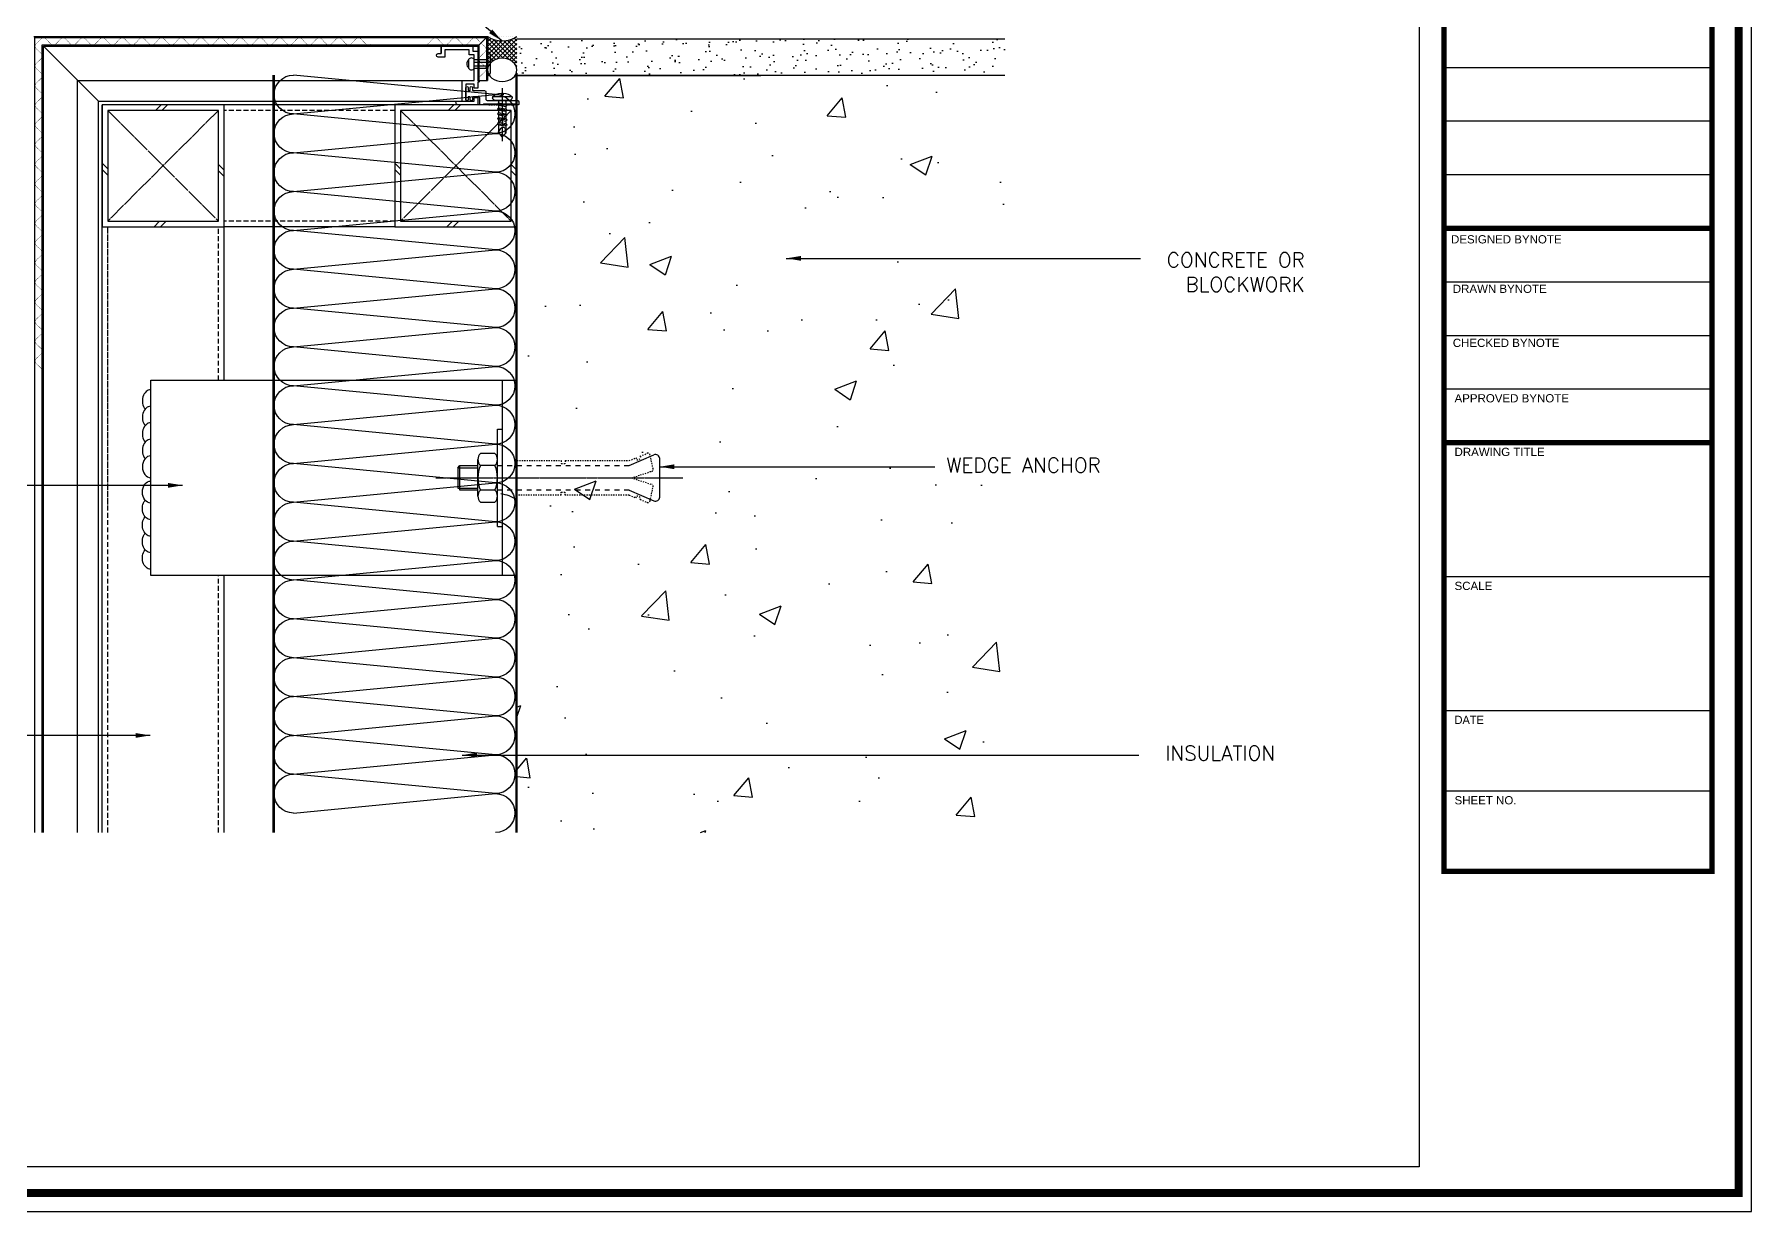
# Model space of a CAD drawing. Header units: millimetres. Extents: x 3549 to 7984, y 668 to 4080.
# Drawn here: x 3954 to 4658, y 668 to 1150 of the extents above; entities that cross this region are included whole.
import ezdxf

# ---------------------------------------------------------------- set-up
doc = ezdxf.new("R2010")
doc.units = ezdxf.units.MM
for name, pattern in [('A2', [8, 2, -2, 2, -2]), ('C2', [1.125, 0.75, -0.125, 0.125, -0.125]), ('CENTER', [7.75, 7.25, -0.25, 0, -0.25]), ('HIDDEN', [0.375, 0.25, -0.125]), ('HIDDEN2', [1, 0.5, -0.5])]:
    doc.linetypes.add(name, pattern=pattern)
doc.layers.get('Defpoints').update_dxf_attribs({"color": 211})
for name, color, linetype in [('.1 text box', 7, 'Continuous'), ('3', 3, 'Continuous'), ('4', 4, 'Continuous'), ('A-SECT-WALL', 52, 'Continuous'), ('BOARD', 55, 'Continuous'), ('Bolt', 1, 'Continuous'), ('Dims', 1, 'Continuous'), ('FAST', 60, 'Continuous'), ('INS', 2, 'Continuous'), ('nt', 34, 'Continuous'), ('PI', 6, 'Continuous'), ('Structure', 6, 'Continuous'), ('TE 07', 7, 'Continuous'), ('TEXT', 2, 'Continuous')]:
    doc.layers.add(name, color=color, linetype=linetype)
doc.layers.add('NT Panel', color=7, linetype='Continuous', true_color=0xbfff7f)
doc.layers.add('PANEL', color=9, linetype='Continuous', true_color=0x808080)
doc.styles.get("Standard").update_dxf_attribs({"font": 'arial.ttf'})
doc.styles.add('style1', font='simplex.shx')
doc.dimstyles.new('Telling', dxfattribs={"dimscale": 2, "dimtxt": 3, "dimasz": 3, "dimexe": 1, "dimexo": 3, "dimgap": 1, "dimtad": 1, "dimdec": 1, "dimrnd": 1, "dimdsep": 46, "dimtxsty": 'Standard', "dimcen": 3, "dimclrd": 1, "dimclre": 1, "dimclrt": 2, "dimadec": 0, "dimazin": 0, "dimtfac": 1, "dimtdec": 1, "dimtofl": 0, "dimtmove": 0, "dimatfit": 0, "dimfxl": 1, "dimtolj": 1, "dimtzin": 0, "dimlwe": -1, "dimarcsym": 0})

# ---------------------------------------------------------------- blocks, each defined once
blk = doc.blocks.new('AL-TEMPLATE')
at = {"color": 9}
for p, q in [((2716.82, 1276.49), (2800.02, 1276.49)), ((2716.82, 1259.85), (2800.02, 1259.85)), ((2716.82, 1243.21), (2800.02, 1243.21)), ((2716.82, 1209.93), (2800.02, 1209.93)), ((2716.82, 1193.29), (2800.02, 1193.29)), ((2716.82, 1176.65), (2800.02, 1176.65)), ((2716.82, 1118.41), (2800.02, 1118.41)), ((2716.82, 1076.81), (2800.02, 1076.81)), ((2716.82, 1051.85), (2800.02, 1051.85))]:
    blk.add_line(p, q, dxfattribs=at)
for points, const_width in [([(1976.34, 1509.45), (2808.34, 1509.45), (2808.34, 927.05), (1976.34, 927.05)], 2.5), ([(2716.82, 1409.8), (2800.02, 1409.8), (2800.02, 1026.89), (2716.82, 1026.89)], 1.66)]:
    blk.add_lwpolyline(points, close=True, dxfattribs=dict(at, const_width=const_width))
at = {"color": 9, "const_width": 1.66}
for points in [[(2716.82, 1226.57), (2800.02, 1226.57)], [(2716.82, 1160.01), (2800.02, 1160.01)]]:
    blk.add_lwpolyline(points, dxfattribs=at)
at = {"layer": 'nt', "color": 254, "linetype": 'Continuous', "ltscale": 2}
blk.add_lwpolyline([(1972.34, 1515.25), (1972.34, 921.25), (2812.34, 921.25), (2812.34, 1515.25)], close=True, dxfattribs=at)
at = {"layer": 'TE 07'}
blk.add_lwpolyline([(1984.07, 1501.32), (2709.08, 1501.32), (2709.08, 935.18), (1984.07, 935.18)], close=True, dxfattribs=at)
at = {"color": 9, "attachment_point": 1}
for s, insert, char_height, width in [('DESIGNED BYNOTE', (2719.01, 1224.39), 2.5559, 438.9676), ('DRAWN BYNOTE', (2719.56, 1209.04), 2.5559, 438.9676), ('CHECKED BYNOTE', (2719.56, 1192.25), 2.5559, 438.9676), ('APPROVED BYNOTE', (2720.1, 1175.04), 2.5559, 438.9676), ('DRAWING TITLE', (2720.1, 1158.4), 2.5559, 438.9675), ('SCALE', (2720.1, 1116.8), 2.556, 438.9675), ('{\\fﾱﾼﾸﾲ|b0|i0|c129|p49;DATE}', (2720.1, 1075.2), 2.5559, 438.9675), ('SHEET NO.', (2720.1, 1050.24), 2.556, 438.9675)]:
    blk.add_mtext(s, dxfattribs=dict(at, insert=insert, char_height=char_height, width=width))
blk = doc.blocks.new('*D15')
at = {"layer": 'Defpoints', "color": 0, "transparency": 16777216}
for p in [(3701.16, 1363.52), (4055.87, 1363.52), (3953.87, 1149.24)]:
    blk.add_point(p, dxfattribs=at)
at = {"layer": 'Dims', "color": 1, "lineweight": -2, "transparency": 16777216}
blk.add_line((3701.16, 1155.24), (3701.16, 1357.52), dxfattribs=at)
at = {"layer": 'Dims', "color": 1, "transparency": 16777216}
blk.add_line((3947.87, 1149.24), (3699.16, 1149.24), dxfattribs=at)
for points in [[(3700.16, 1357.52), (3702.16, 1357.52), (3701.16, 1363.52)], [(3700.16, 1155.24), (3702.16, 1155.24), (3701.16, 1149.24)]]:
    blk.add_solid(points, dxfattribs=at)
at = {"layer": 'Dims', "color": 2, "transparency": 16777216, "insert": (3696.05, 1256.38), "char_height": 6, "attachment_point": 5, "rotation": 90}
blk.add_mtext('\\A1;WINDOW "DIM"', dxfattribs=at)
blk = doc.blocks.new('50')
at = {"color": 1, "linetype": 'CENTER'}
for p, q in [((-3.97, -22.7), (-49.37, 22.7)), ((-3.97, 22.7), (-49.37, -22.7))]:
    blk.add_line(p, q, dxfattribs=at)
at = {"layer": 'PI', "color": 9}
for p, q in [((-31.12, 25), (-28.82, 22.7)), ((-28.47, 25), (-26.17, 22.7)), ((-49.37, 1.24), (-51.67, -1.06)), ((-1.67, 1.82), (-3.97, -0.48)), ((-49.37, -1.41), (-51.67, -3.71)), ((-1.67, -0.83), (-3.97, -3.13)), ((-30.54, -22.7), (-28.24, -25)), ((-27.89, -22.7), (-25.59, -25))]:
    blk.add_line(p, q, dxfattribs=at)
at = {"layer": 'PI', "color": 4}
for points in [[(-1.67, -25), (-51.67, -25), (-51.67, 25), (-1.67, 25)], [(-3.97, -22.7), (-49.37, -22.7), (-49.37, 22.7), (-3.97, 22.7)]]:
    blk.add_lwpolyline(points, close=True, dxfattribs=at)
blk = doc.blocks.new('*D58')
at = {"layer": 'Defpoints', "color": 0, "transparency": 16777216}
for p in [(4139.87, 1174.44), (4139.87, 1149.24), (4151.87, 1149.24)]:
    blk.add_point(p, dxfattribs=at)
at = {"layer": 'Dims', "color": 1, "transparency": 16777216}
for p, q in [((4139.87, 1155.24), (4139.87, 1176.44)), ((4151.87, 1155.24), (4151.87, 1176.44))]:
    blk.add_line(p, q, dxfattribs=at)
at = {"layer": 'Dims', "color": 1, "lineweight": -2, "transparency": 16777216}
for p, q in [((4133.87, 1174.44), (4127.87, 1174.44)), ((4157.87, 1174.44), (4163.87, 1174.44))]:
    blk.add_line(p, q, dxfattribs=at)
at = {"layer": 'Dims', "color": 1, "transparency": 16777216}
for points in [[(4133.87, 1175.44), (4133.87, 1173.44), (4139.87, 1174.44)], [(4157.87, 1175.44), (4157.87, 1173.44), (4151.87, 1174.44)]]:
    blk.add_solid(points, dxfattribs=at)
at = {"layer": 'Dims', "color": 2, "transparency": 16777216, "insert": (4145.87, 1179.45), "char_height": 6, "attachment_point": 5}
blk.add_mtext('\\A1;12', dxfattribs=at)
blk = doc.blocks.new('SLIDE-MOLD')
at = {"layer": '.1 text box', "color": 7, "ltscale": 0.8, "true_color": 0xffffff, "elevation": 0}
blk.add_lwpolyline([(27951.36, 11468.84), (27951.36, 11465.84), (27951.36, 11468.84), (27964.36, 11468.84), (27964.36, 11466.84), (27966.36, 11466.84), (27966.36, 11454.59), (27966.74, 11454.52, -0.679596), (27966.74, 11454.15), (27966.36, 11454.09), (27966.36, 11451.59), (27965.11, 11451.59, -0.414214), (27964.86, 11451.84), (27964.86, 11453.34), (27961.36, 11453.34), (27961.36, 11446.34), (27964.86, 11446.34), (27964.86, 11447.59, -0.414214), (27965.11, 11447.84), (27966.36, 11447.84), (27966.36, 11445.09, -0.414214), (27966.11, 11444.84), (27958.11, 11444.84, -1), (27958.11, 11446.34), (27959.86, 11446.34), (27959.86, 11454.59, -0.414214), (27960.11, 11454.84), (27964.86, 11454.84), (27964.86, 11465.34), (27962.86, 11465.34), (27962.86, 11467.34), (27952.86, 11467.34), (27952.86, 11464.34), (27950.11, 11464.34, -1), (27950.11, 11465.84), (27951.36, 11465.84)], format="xyb", dxfattribs=at)
blk.add_lwpolyline([(27982.86, 11444.84), (27981.86, 11444.84, -0.414214), (27981.61, 11445.09), (27981.61, 11445.14), (27968.61, 11445.14), (27968.61, 11445.09, -0.414214), (27968.36, 11444.84), (27967.36, 11444.84, -0.414214), (27967.11, 11445.09), (27967.11, 11447.64, 0.414214), (27966.61, 11448.14), (27964.41, 11448.14, 0.414214), (27964.16, 11447.89), (27964.16, 11446.94, -1), (27963.16, 11446.94), (27963.16, 11447.89, 0.414214), (27962.91, 11448.14), (27962.61, 11448.14, 0.414214), (27962.36, 11447.89), (27962.36, 11446.94, -1), (27961.36, 11446.94), (27961.36, 11451.84, -1), (27962.36, 11451.84), (27962.36, 11450.89, 0.414214), (27962.61, 11450.64), (27962.91, 11450.64, 0.414214), (27963.16, 11450.89), (27963.16, 11451.84, -1), (27964.16, 11451.84), (27964.16, 11450.89, 0.414214), (27964.41, 11450.64), (27969.12, 11450.64, -0.414214), (27969.62, 11450.14), (27969.62, 11447.14, 0.414214), (27970.12, 11446.64), (27976.06, 11446.64), (27976.36, 11446.34), (27976.66, 11446.64), (27982.61, 11446.64, -0.414214), (27983.11, 11446.14), (27983.11, 11445.09, -0.414214)], format="xyb", close=True, dxfattribs=at)
blk = doc.blocks.new('피스')
at = {"color": 6}
for p, q in [((-4, 1.5), (-4, 1)), ((-4, 1.5), (4, 1.5)), ((-3, 0), (3, 0)), ((-0.4, 2.3), (0.4, 2.3)), ((4, 1.5), (4, 1)), ((2, -1.5), (-2, -2)), ((-1.5, -1.5), (-2, -2)), ((-2, -2), (-1.5, -2.5)), ((-1.5, -3.5), (-2, -4)), ((2, -3.5), (-2, -4)), ((-2, -4), (-1.5, -4.5)), ((-1.5, -5.5), (-2, -6)), ((2, -5.5), (-2, -6)), ((-2, -6), (-1.5, -6.5)), ((-1.5, -0.5), (-1.5, -1.5)), ((1.5, -1), (-1.5, -1.5)), ((1.5, -2), (-1.5, -2.5)), ((-1.5, -2.5), (-1.5, -3.5)), ((1.5, -3), (-1.5, -3.5)), ((1.5, -4), (-1.5, -4.5)), ((-1.5, -4.5), (-1.5, -5.5)), ((1.5, -5), (-1.5, -5.5)), ((1.5, -6), (-1.5, -6.5)), ((-1.5, -6.5), (-1.5, -7.5)), ((1.5, -7), (-1.5, -7.5)), ((1.5, -0.5), (1.5, -1)), ((1.5, -1), (2, -1.5)), ((2, -1.5), (1.5, -2)), ((1.5, -2), (1.5, -3)), ((1.5, -3), (2, -3.5)), ((2, -3.5), (1.5, -4)), ((1.5, -4), (1.5, -5)), ((1.5, -5), (2, -5.5)), ((2, -5.5), (1.5, -6)), ((1.5, -6), (1.5, -7)), ((1.5, -7), (2, -7.5)), ((-1.5, -7.5), (-2, -8)), ((2, -7.5), (-2, -8)), ((-2, -8), (-1.5, -8.5)), ((-1.5, -9.5), (-2, -10)), ((2, -9.5), (-2, -10)), ((-2, -10), (-1.5, -10.5)), ((1.5, -8), (-1.5, -8.5)), ((-1.5, -8.5), (-1.5, -9.5)), ((1.5, -9), (-1.5, -9.5)), ((1.5, -10), (-1.5, -10.5)), ((-1.5, -10.5), (-1.5, -13.5)), ((0, -15), (-1.5, -13.5)), ((-1.27, -13.54), (-1.27, -11.97)), ((0, -15), (-1.27, -13.54)), ((0, -15), (1.5, -13.03)), ((1.5, -13.03), (0.6, -11.47)), ((2, -7.5), (1.5, -8)), ((1.5, -8), (1.5, -9)), ((1.5, -9), (2, -9.5)), ((2, -9.5), (1.5, -10)), ((1.5, -10), (1.5, -13.03))]:
    blk.add_line(p, q, dxfattribs=at)
at = {"color": 1, "linetype": 'CENTER'}
for p, q in [((-0.5, 2.98), (-0.4, 2.3)), ((0, 4.99), (0, -16.77)), ((0.5, 2.98), (0.4, 2.3))]:
    blk.add_line(p, q, dxfattribs=at)
at = {"color": 6}
for centre, radius, start, end in [((0, -3.08), 6.08, 94.71456, 131.11209), ((-3, 1), 1, 180, 270), ((-2, -0.5), 0.5, 0, 90), ((0, -3.08), 6.08, 48.88791, 85.28544), ((2, -0.5), 0.5, 90, 180), ((3, 1), 1, 270, 0), ((-0.27, -11.97), 1, 30.08633, 180)]:
    blk.add_arc(centre, radius, start, end, dxfattribs=at)
blk = doc.blocks.new('N-SCREW')
at = {"color": 6}
blk.add_blockref('피스', (17.25, -1.03), dxfattribs=at)
blk = doc.blocks.new('sandwitch-p')
at = {"layer": 'PANEL'}
for p, q in [((-402.14, 2613.74), (-394.18, 2696.5)), ((-394.18, 2696.5), (-386.22, 2613.74)), ((-386.22, 2613.74), (-378.27, 2696.5)), ((-378.27, 2696.5), (-370.31, 2613.74)), ((-370.31, 2613.74), (-362.35, 2696.5)), ((-362.35, 2696.5), (-354.39, 2613.74)), ((-354.39, 2613.74), (-346.43, 2696.5)), ((-346.43, 2696.5), (-338.48, 2613.74)), ((-338.48, 2613.74), (-330.52, 2696.5)), ((-330.52, 2696.5), (-322.56, 2613.74))]:
    blk.add_line(p, q, dxfattribs=at)
for points in [[(-322.56, 2705.28), (-410.1, 2705.28)], [(-322.56, 2704.78), (-410.1, 2704.78)], [(-322.56, 2605.78), (-410.1, 2605.78)], [(-322.56, 2605.28), (-410.1, 2605.28)]]:
    blk.add_lwpolyline(points, dxfattribs=at)
for centre, start, end in [((-402.14, 2696.5), 0, 180), ((-386.22, 2696.5), 0, 180), ((-370.31, 2696.5), 0, 180), ((-354.39, 2696.5), 0, 180), ((-338.48, 2696.5), 0, 180), ((-394.18, 2613.74), 180, 0), ((-378.27, 2613.74), 180, 0), ((-362.35, 2613.74), 180, 0), ((-346.43, 2613.74), 180, 0), ((-330.52, 2613.74), 180, 0)]:
    blk.add_arc(centre, 7.96, start, end, dxfattribs=at)

msp = doc.modelspace()

# ---------------------------------------------------------------- hatches: boundary and pattern name
at = {"ltscale": 0.5}
h = msp.add_hatch(dxfattribs=at)
h.set_pattern_fill('AR-SAND', color=256, scale=5, angle=-90)
h.set_pattern_definition([(307.5, (-138129.127, 3196235.61), (9.634118845, 0.31496679), [0, -7.6, 0, -8.5, 0, -8.125]), (277.5, (-138129.127, 3196235.61), (14.110730326, -8.848883526), [0, -4.1, 0, -6.85, 0, -2.625]), (237.5, (-138129.127, 3196241.76), (0.028295268, -15.570709309), [0, -2.5, 0, -9, 0, -11.75]), (227.5, (-138129.127, 3196241.76), (4.388377825, -15.030633023), [0, -1.25, 0, -5.9, 0, -6.75])])
h.paths.add_polyline_path([(4351.87, 1148.24), (4351.87, 1133.24), (4151.87, 1133.24), (4151.87, 1148.24)])
at = {"layer": 'BOARD'}
h = msp.add_hatch(dxfattribs=at)
h.set_pattern_fill('ANSI37', color=256, scale=0.4, angle=180, style=0)
h.set_pattern_definition([(225, (25045.8359, 32042.5583), (0.898025557, -0.898025557), []), (315, (25045.8359, 32042.5583), (0.898025557, 0.898025557), [])])
edge = h.paths.add_edge_path()
edge.add_ellipse((4145.87, 1135.52), major_axis=(6, 0), ratio=0.793089, start_angle=0, end_angle=180, ccw=False)
edge.add_line((4151.87, 1135.52), (4151.87, 1149.24))
edge.add_arc((4145.87, 1158.2), 10.79, -123.79295, -56.20705, ccw=False)
edge.add_line((4139.87, 1149.24), (4139.87, 1135.52))
at = {"layer": 'Structure'}
h = msp.add_hatch(dxfattribs=at)
h.set_pattern_fill('AR-CONC', color=256, scale=0.5, style=0)
h.set_pattern_definition([(50, (6261.28, -11087.04), (91.09233, -7.96954), [9.525, -104.775]), (355, (6261.28, -11087.04), (-17.6217, 95.5284), [7.62, -83.8203]), (100.45144, (6268.87, -11087.71), (73.4706, 87.5589), [8.095, -89.0451]), (46.1842, (6261.28, -11061.64), (135.5395, -21.0212), [14.2875, -157.1625]), (96.6356, (6272.57, -11063.4), (118.702, 123.713), [12.1425, -133.5678]), (351.1842, (6261.28, -11061.64), (118.702, 123.713), [11.43, -125.7299]), (21, (6273.98, -11067.99), (75.8072, -51.1326), [9.525, -104.775]), (326, (6273.98, -11067.99), (30.901, 92.094), [7.62, -83.82]), (71.45144, (6280.3, -11072.25), (106.7082, 40.9614), [8.095, -89.045]), (37.5, (6261.28, -11087.043), (1.5443, 42.27752), [0, -82.804, 0, -85.09, 0, -84.1375]), (7.5, (6261.28, -11087.043), (33.40983, 50.09029), [0, -48.514, 0, -80.899, 0, -32.0675]), (327.5, (6232.958, -11087.043), (67.7953, -2.86437), [0, -31.75, 0, -99.06, 0, -131.445]), (317.5, (6220.26, -11087.04), (74.0646, 12.71325), [0, -41.275, 0, -65.786, 0, -93.345])])
h.paths.add_polyline_path([(4151.87, 823.02), (4351.87, 823.02), (4351.87, 1133.24), (4151.87, 1133.24)])

# ---------------------------------------------------------------- linework, layer by layer
at = {"color": 1, "ltscale": 0.5}
for p, q in [((4151.87, 1148.24), (4351.87, 1148.24)), ((4151.87, 1133.24), (4251.87, 1133.24))]:
    msp.add_line(p, q, dxfattribs=at)
at = {"color": 18, "linetype": 'HIDDEN2', "true_color": 0x000000}
msp.add_line((4140.37, 1121.24), (4151.37, 1121.24), dxfattribs=at)
at = {"color": 2}
for p, q in [((4145.87, 1008.34), (4145.87, 928.34)), ((4127.68, 972.5), (4128.51, 973.34)), ((4127.68, 972.5), (4127.68, 964.17)), ((4127.68, 972.5), (4135.87, 972.5)), ((4128.51, 963.34), (4128.51, 973.34)), ((4128.51, 973.34), (4135.87, 973.34)), ((4135.87, 960.84), (4135.87, 975.84)), ((4142.86, 973.34), (4136.87, 973.34)), ((4127.68, 964.17), (4135.88, 964.17)), ((4135.88, 963.34), (4128.51, 963.34)), ((4142.86, 963.34), (4136.87, 963.34))]:
    msp.add_line(p, q, dxfattribs=at)
at = {"color": 4}
for p, q in [((4143.87, 988.34), (4145.87, 988.34)), ((4143.87, 948.34), (4143.87, 988.34)), ((4143.87, 948.34), (4145.87, 948.34))]:
    msp.add_line(p, q, dxfattribs=at)
at = {"color": 2, "linetype": 'HIDDEN2'}
for p, q in [((4202.38, 977.22), (4205.29, 978.39)), ((4151.87, 975.42), (4170.04, 975.42)), ((4170.04, 975.42), (4170.04, 974.17)), ((4170.04, 974.17), (4171.7, 974.17)), ((4171.7, 975.42), (4171.7, 974.17)), ((4171.7, 975.42), (4197.87, 975.42)), ((4197.87, 975.42), (4200.66, 976.53)), ((4200.66, 976.53), (4201.02, 975.62)), ((4201.02, 975.62), (4202.72, 976.31)), ((4202.38, 977.22), (4202.72, 976.31)), ((4207.7, 972), (4206.42, 977.8)), ((4198.7, 968.34), (4207.14, 971.02)), ((4198.7, 968.34), (4207.14, 965.65)), ((4206.42, 958.88), (4207.7, 964.68)), ((4170.04, 961.25), (4151.87, 961.25)), ((4170.04, 961.25), (4170.04, 962.5)), ((4170.04, 962.5), (4171.7, 962.5)), ((4171.7, 961.25), (4171.7, 962.5)), ((4197.87, 961.25), (4171.7, 961.25)), ((4197.87, 961.25), (4200.66, 960.14)), ((4200.66, 960.14), (4201.02, 961.05)), ((4201.02, 961.05), (4202.72, 960.36)), ((4202.38, 959.45), (4202.72, 960.36)), ((4202.38, 959.45), (4205.29, 958.28))]:
    msp.add_line(p, q, dxfattribs=at)
msp.add_line((4143.87, 960.84), (4143.87, 975.84))
at = {"color": 3, "linetype": 'A2'}
for p, q in [((4143.87, 973.34), (4197.87, 973.34)), ((4197.87, 963.34), (4143.87, 963.34))]:
    msp.add_line(p, q, dxfattribs=at)
at = {"color": 3}
for p, q in [((4197.87, 973.34), (4208.04, 977.74)), ((4210.37, 960.46), (4210.37, 976.21)), ((4197.87, 963.34), (4208.04, 958.93))]:
    msp.add_line(p, q, dxfattribs=at)
at = {"color": 1, "linetype": 'C2'}
msp.add_line((4118.7, 968.34), (4219.95, 968.34), dxfattribs=at)
at = {"color": 8}
for points in [[(4151.87, 1134.24), (4151.88, 1064.24)], [(4151.87, 1134.24), (4151.87, 1064.24)]]:
    msp.add_lwpolyline(points, dxfattribs=at)
at = {"color": 2}
msp.add_lwpolyline([(4142.86, 963.34, 0.202073), (4142.86, 973.34, 0.404145), (4142.86, 978.34), (4136.88, 978.34, 0.404145), (4136.88, 973.34, 0.202073), (4136.88, 963.34, 0.404145), (4136.88, 958.34), (4142.86, 958.34, 0.404145)], format="xyb", close=True, dxfattribs=at)
at = {"color": 2, "linetype": 'HIDDEN2'}
for centre, start, end in [((4205.6, 977.62), 12.52881, 111.80141), ((4206.89, 971.82), 287.65012, 12.52881), ((4206.89, 964.86), 347.47119, 72.34988), ((4205.6, 959.06), 248.19859, 347.47119)]:
    msp.add_arc(centre, 0.833, start, end, dxfattribs=at)
at = {"color": 3}
for centre, start, end in [((4208.7, 976.21), 0, 113.42869), ((4208.7, 960.46), 246.57131, 0)]:
    msp.add_arc(centre, 1.67, start, end, dxfattribs=at)
at = {"color": 8}
msp.add_arc((4143.56, 946.79), 15.03, 56.43829, 83.55713, dxfattribs=at)
at = {"layer": '3', "color": 4}
for p, q in [((3981.87, 823.02), (3981.87, 1121.24)), ((4101.87, 1121.24), (4031.87, 1121.24)), ((4031.87, 1008.34), (4031.87, 1071.24)), ((4031.87, 1008.34), (4031.87, 1071.24)), ((4101.87, 1071.24), (4031.87, 1071.24)), ((4031.87, 823.02), (4031.87, 928.34))]:
    msp.add_line(p, q, dxfattribs=at)
at = {"layer": 'A-SECT-WALL', "color": 5}
for p, q in [((3954.37, 823.02), (3954.37, 1148.74)), ((3954.37, 1148.74), (4136.37, 1148.74)), ((3957.37, 823.02), (3957.37, 1145.74)), ((3957.37, 1145.74), (4133.37, 1145.74))]:
    msp.add_line(p, q, dxfattribs=at)
at = {"layer": 'BOARD', "const_width": 0.125}
for points in [[(3955.94, 1147.21), (3955.53, 1146.88), (3955.13, 1146.5), (3954.84, 1146.16), (3954.64, 1145.84), (3954.53, 1145.53), (3954.5, 1145.24), (3954.53, 1144.94), (3954.64, 1144.64), (3954.84, 1144.32), (3955.13, 1143.97), (3955.53, 1143.59), (3955.94, 1143.26), (3956.34, 1142.85), (3956.74, 1142.47), (3957.03, 1142.13), (3957.23, 1141.81), (3957.34, 1141.5), (3957.37, 1141.21), (3957.34, 1140.91), (3957.23, 1140.6), (3957.03, 1140.28), (3956.74, 1139.94), (3956.34, 1139.56), (3955.94, 1139.15), (3955.53, 1138.82), (3955.13, 1138.44), (3954.84, 1138.09), (3954.64, 1137.77), (3954.53, 1137.47), (3954.5, 1137.17), (3954.53, 1136.88), (3954.64, 1136.57), (3954.84, 1136.25), (3955.13, 1135.91), (3955.53, 1135.53), (3955.94, 1135.2), (3956.34, 1134.78), (3956.74, 1134.41), (3957.03, 1134.06), (3957.23, 1133.74), (3957.34, 1133.44), (3957.37, 1133.14), (3957.34, 1132.84), (3957.23, 1132.54), (3957.03, 1132.22), (3956.74, 1131.87), (3956.34, 1131.5), (3955.94, 1131.08), (3955.53, 1130.75), (3955.13, 1130.37), (3954.84, 1130.03), (3954.64, 1129.71), (3954.53, 1129.4), (3954.5, 1129.11), (3954.53, 1128.81), (3954.64, 1128.51), (3954.84, 1128.18), (3955.13, 1127.84), (3955.53, 1127.46), (3955.94, 1127.13), (3956.34, 1126.72), (3956.74, 1126.34), (3957.03, 1125.99), (3957.23, 1125.67), (3957.34, 1125.37), (3957.37, 1125.07), (3957.34, 1124.78), (3957.23, 1124.47), (3957.03, 1124.15), (3956.74, 1123.81), (3956.34, 1123.43), (3955.94, 1123.01), (3955.53, 1122.68), (3955.13, 1122.31), (3954.84, 1121.96), (3954.64, 1121.64), (3954.53, 1121.34), (3954.5, 1121.04), (3954.53, 1120.74), (3954.64, 1120.44), (3954.84, 1120.12), (3955.13, 1119.77), (3955.53, 1119.4), (3955.94, 1119.07), (3956.34, 1118.65), (3956.74, 1118.27), (3957.03, 1117.93), (3957.23, 1117.61), (3957.34, 1117.3), (3957.37, 1117.01), (3957.34, 1116.71), (3957.23, 1116.41), (3957.03, 1116.09), (3956.74, 1115.74), (3956.34, 1115.36), (3955.94, 1114.95), (3955.53, 1114.62), (3955.13, 1114.24), (3954.84, 1113.9), (3954.64, 1113.57), (3954.53, 1113.27), (3954.5, 1112.97), (3954.53, 1112.68), (3954.64, 1112.37), (3954.84, 1112.05), (3955.13, 1111.71), (3955.53, 1111.33), (3955.94, 1111), (3956.34, 1110.58), (3956.74, 1110.21), (3957.03, 1109.86), (3957.23, 1109.54), (3957.34, 1109.24), (3957.37, 1108.94), (3957.34, 1108.64), (3957.23, 1108.34), (3957.03, 1108.02), (3956.74, 1107.67), (3956.34, 1107.3), (3955.94, 1106.88), (3955.53, 1106.55), (3955.13, 1106.17), (3954.84, 1105.83), (3954.64, 1105.51), (3954.53, 1105.2), (3954.5, 1104.91), (3954.53, 1104.61), (3954.64, 1104.31), (3954.84, 1103.99), (3955.13, 1103.64), (3955.53, 1103.26), (3955.94, 1102.93), (3956.34, 1102.52), (3956.74, 1102.14), (3957.03, 1101.8), (3957.23, 1101.48), (3957.34, 1101.17), (3957.37, 1100.87), (3957.34, 1100.58), (3957.23, 1100.27), (3957.03, 1099.95), (3956.74, 1099.61), (3956.34, 1099.23), (3955.94, 1098.82), (3955.53, 1098.49), (3955.13, 1098.11), (3954.84, 1097.76), (3954.64, 1097.44), (3954.53, 1097.14), (3954.5, 1096.84), (3954.53, 1096.55), (3954.64, 1096.24), (3954.84, 1095.92), (3955.13, 1095.58), (3955.53, 1095.2), (3955.94, 1094.87), (3956.34, 1094.45), (3956.74, 1094.08), (3957.03, 1093.73), (3957.23, 1093.41), (3957.34, 1093.11), (3957.37, 1092.81), (3957.34, 1092.51), (3957.23, 1092.21), (3957.03, 1091.89), (3956.74, 1091.54), (3956.34, 1091.17), (3955.94, 1090.75), (3955.53, 1090.42), (3955.13, 1090.04), (3954.84, 1089.7), (3954.64, 1089.38), (3954.53, 1089.07), (3954.5, 1088.78), (3954.53, 1088.48), (3954.64, 1088.18), (3954.84, 1087.85), (3955.13, 1087.51), (3955.53, 1087.13), (3955.94, 1086.8), (3956.34, 1086.39), (3956.74, 1086.01), (3957.03, 1085.66), (3957.23, 1085.34), (3957.34, 1085.04), (3957.37, 1084.74), (3957.34, 1084.45), (3957.23, 1084.14), (3957.03, 1083.82), (3956.74, 1083.48), (3956.34, 1083.1), (3955.94, 1082.68), (3955.53, 1082.35), (3955.13, 1081.98), (3954.84, 1081.63), (3954.64, 1081.31), (3954.53, 1081.01), (3954.5, 1080.71), (3954.53, 1080.41), (3954.64, 1080.11), (3954.84, 1079.79), (3955.13, 1079.44), (3955.53, 1079.07), (3955.94, 1078.74), (3956.34, 1078.32), (3956.74, 1077.94), (3957.03, 1077.6), (3957.23, 1077.28), (3957.34, 1076.97), (3957.37, 1076.68), (3957.34, 1076.38), (3957.23, 1076.08), (3957.03, 1075.76), (3956.74, 1075.41), (3956.34, 1075.03), (3955.94, 1074.62), (3955.53, 1074.29), (3955.13, 1073.91), (3954.84, 1073.57), (3954.64, 1073.24), (3954.53, 1072.94), (3954.5, 1072.64), (3954.53, 1072.35), (3954.64, 1072.04), (3954.84, 1071.72), (3955.13, 1071.38), (3955.53, 1071), (3955.94, 1070.67), (3956.34, 1070.25), (3956.74, 1069.88), (3957.03, 1069.53), (3957.23, 1069.21), (3957.34, 1068.91), (3957.37, 1068.61), (3957.34, 1068.31), (3957.23, 1068.01), (3957.03, 1067.69), (3956.74, 1067.34), (3956.34, 1066.97), (3955.94, 1066.55), (3955.53, 1066.22), (3955.13, 1065.84), (3954.84, 1065.5), (3954.64, 1065.18), (3954.53, 1064.87), (3954.5, 1064.58), (3954.53, 1064.28), (3954.64, 1063.98), (3954.84, 1063.66), (3955.13, 1063.31), (3955.53, 1062.93), (3955.94, 1062.6), (3956.34, 1062.19), (3956.74, 1061.81), (3957.03, 1061.47), (3957.23, 1061.15), (3957.34, 1060.84), (3957.37, 1060.54), (3957.34, 1060.25), (3957.23, 1059.94), (3957.03, 1059.62), (3956.74, 1059.28), (3956.34, 1058.9), (3955.94, 1058.49), (3955.53, 1058.16), (3955.13, 1057.78), (3954.84, 1057.43), (3954.64, 1057.11), (3954.53, 1056.81), (3954.5, 1056.51), (3954.53, 1056.22), (3954.64, 1055.91), (3954.84, 1055.59), (3955.13, 1055.25), (3955.53, 1054.87), (3955.94, 1054.54), (3956.34, 1054.12), (3956.74, 1053.74), (3957.03, 1053.4), (3957.23, 1053.08), (3957.34, 1052.77), (3957.37, 1052.48), (3957.34, 1052.18), (3957.23, 1051.88), (3957.03, 1051.56), (3956.74, 1051.21), (3956.34, 1050.83), (3955.94, 1050.42), (3955.53, 1050.09), (3955.13, 1049.71), (3954.84, 1049.37), (3954.64, 1049.05), (3954.53, 1048.74), (3954.5, 1048.45), (3954.53, 1048.15), (3954.64, 1047.84), (3954.84, 1047.52), (3955.13, 1047.18), (3955.53, 1046.8), (3955.94, 1046.47), (3956.34, 1046.06), (3956.74, 1045.68), (3957.03, 1045.33), (3957.23, 1045.01), (3957.34, 1044.71), (3957.37, 1044.41), (3957.34, 1044.12), (3957.23, 1043.81), (3957.03, 1043.49), (3956.74, 1043.15), (3956.34, 1042.77), (3955.94, 1042.35), (3955.53, 1042.02), (3955.13, 1041.65), (3954.84, 1041.3), (3954.64, 1040.98), (3954.53, 1040.68), (3954.5, 1040.38), (3954.53, 1040.08), (3954.64, 1039.78), (3954.84, 1039.46), (3955.13, 1039.11), (3955.53, 1038.74), (3955.94, 1038.41), (3956.34, 1037.99), (3956.74, 1037.61), (3957.03, 1037.27), (3957.23, 1036.95), (3957.34, 1036.64), (3957.37, 1036.35), (3957.34, 1036.05), (3957.23, 1035.75), (3957.03, 1035.42), (3956.74, 1035.08), (3956.34, 1034.7), (3955.94, 1034.29), (3955.53, 1033.96), (3955.13, 1033.58), (3954.84, 1033.23), (3954.64, 1032.91), (3954.53, 1032.61), (3954.5, 1032.31), (3954.53, 1032.02), (3954.64, 1031.71), (3954.84, 1031.39), (3955.13, 1031.05), (3955.53, 1030.67), (3955.94, 1030.34), (3956.34, 1029.92), (3956.74, 1029.55), (3957.03, 1029.2), (3957.23, 1028.88), (3957.34, 1028.58), (3957.37, 1028.28), (3957.34, 1027.98), (3957.23, 1027.68), (3957.03, 1027.36), (3956.74, 1027.01), (3956.34, 1026.64), (3955.94, 1026.22), (3955.53, 1025.89), (3955.13, 1025.51), (3954.84, 1025.17), (3954.64, 1024.85), (3954.53, 1024.54), (3954.5, 1024.25), (3954.53, 1023.95), (3954.64, 1023.65), (3954.84, 1023.33), (3955.13, 1022.98), (3955.53, 1022.6), (3955.94, 1022.27), (3956.34, 1021.86), (3956.74, 1021.48), (3957.03, 1021.14), (3957.23, 1020.81), (3957.34, 1020.51), (3957.37, 1020.21), (3957.34, 1019.92), (3957.23, 1019.61), (3957.03, 1019.29), (3956.74, 1018.95), (3956.34, 1018.57), (3955.94, 1018.15), (3955.53, 1017.82), (3955.13, 1017.45), (3954.84, 1017.1), (3954.64, 1016.78), (3954.53, 1016.48), (3954.5, 1016.18), (3954.53, 1015.88), (3954.64, 1015.58), (3954.84, 1015.26), (3955.13, 1014.91), (3955.53, 1014.54), (3955.94, 1014.21), (3956.34, 1013.79), (3956.74, 1013.41), (3957.03, 1013.07), (3957.23, 1012.75), (3957.34, 1012.44), (3957.37, 1012.15), (3957.34, 1011.85), (3957.23, 1011.55), (3957.03, 1011.23)], [(3955.9, 1147.17), (3956.23, 1147.58), (3956.6, 1147.98), (3956.95, 1148.27), (3957.27, 1148.47), (3957.57, 1148.58), (3957.87, 1148.61), (3958.17, 1148.58), (3958.47, 1148.47), (3958.79, 1148.27), (3959.14, 1147.98), (3959.51, 1147.58), (3959.84, 1147.17), (3960.26, 1146.77), (3960.64, 1146.37), (3960.98, 1146.08), (3961.3, 1145.88), (3961.61, 1145.77), (3961.9, 1145.74), (3962.2, 1145.77), (3962.5, 1145.88), (3962.83, 1146.08), (3963.17, 1146.37), (3963.55, 1146.77), (3963.96, 1147.17), (3964.29, 1147.58), (3964.67, 1147.98), (3965.02, 1148.27), (3965.34, 1148.47), (3965.64, 1148.58), (3965.94, 1148.61), (3966.23, 1148.58), (3966.54, 1148.47), (3966.86, 1148.27), (3967.2, 1147.98), (3967.58, 1147.58), (3967.91, 1147.17), (3968.33, 1146.77), (3968.7, 1146.37), (3969.05, 1146.08), (3969.37, 1145.88), (3969.67, 1145.77), (3969.97, 1145.74), (3970.27, 1145.77), (3970.57, 1145.88), (3970.89, 1146.08), (3971.24, 1146.37), (3971.61, 1146.77), (3972.03, 1147.17), (3972.36, 1147.58), (3972.74, 1147.98), (3973.08, 1148.27), (3973.4, 1148.47), (3973.71, 1148.58), (3974, 1148.61), (3974.3, 1148.58), (3974.6, 1148.47), (3974.92, 1148.27), (3975.27, 1147.98), (3975.65, 1147.58), (3975.98, 1147.17), (3976.39, 1146.77), (3976.77, 1146.37), (3977.11, 1146.08), (3977.44, 1145.88), (3977.74, 1145.77), (3978.04, 1145.74), (3978.33, 1145.77), (3978.64, 1145.88), (3978.96, 1146.08), (3979.3, 1146.37), (3979.68, 1146.77), (3980.1, 1147.17), (3980.43, 1147.58), (3980.8, 1147.98), (3981.15, 1148.27), (3981.47, 1148.47), (3981.77, 1148.58), (3982.07, 1148.61), (3982.37, 1148.58), (3982.67, 1148.47), (3982.99, 1148.27), (3983.34, 1147.98), (3983.71, 1147.58), (3984.04, 1147.17), (3984.46, 1146.77), (3984.84, 1146.37), (3985.18, 1146.08), (3985.5, 1145.88), (3985.81, 1145.77), (3986.1, 1145.74), (3986.4, 1145.77), (3986.7, 1145.88), (3987.02, 1146.08), (3987.37, 1146.37), (3987.75, 1146.77), (3988.16, 1147.17), (3988.49, 1147.58), (3988.87, 1147.98), (3989.21, 1148.27), (3989.53, 1148.47), (3989.84, 1148.58), (3990.14, 1148.61), (3990.43, 1148.58), (3990.74, 1148.47), (3991.06, 1148.27), (3991.4, 1147.98), (3991.78, 1147.58), (3992.11, 1147.17), (3992.52, 1146.77), (3992.9, 1146.37), (3993.25, 1146.08), (3993.57, 1145.88), (3993.87, 1145.77), (3994.17, 1145.74), (3994.46, 1145.77), (3994.77, 1145.88), (3995.09, 1146.08), (3995.43, 1146.37), (3995.81, 1146.77), (3996.23, 1147.17), (3996.56, 1147.58), (3996.93, 1147.98), (3997.28, 1148.27), (3997.6, 1148.47), (3997.9, 1148.58), (3998.2, 1148.61), (3998.5, 1148.58), (3998.8, 1148.47), (3999.12, 1148.27), (3999.47, 1147.98), (3999.84, 1147.58), (4000.17, 1147.17), (4000.59, 1146.77), (4000.97, 1146.37), (4001.31, 1146.08), (4001.63, 1145.88), (4001.94, 1145.77), (4002.23, 1145.74), (4002.53, 1145.77), (4002.83, 1145.88), (4003.16, 1146.08), (4003.5, 1146.37), (4003.88, 1146.77), (4004.29, 1147.17), (4004.62, 1147.58), (4005, 1147.98), (4005.35, 1148.27), (4005.67, 1148.47), (4005.97, 1148.58), (4006.27, 1148.61), (4006.56, 1148.58), (4006.87, 1148.47), (4007.19, 1148.27), (4007.53, 1147.98), (4007.91, 1147.58), (4008.24, 1147.17), (4008.66, 1146.77), (4009.03, 1146.37), (4009.38, 1146.08), (4009.7, 1145.88), (4010, 1145.77), (4010.3, 1145.74), (4010.6, 1145.77), (4010.9, 1145.88), (4011.22, 1146.08), (4011.57, 1146.37), (4011.94, 1146.77), (4012.36, 1147.17), (4012.69, 1147.58), (4013.07, 1147.98), (4013.41, 1148.27), (4013.73, 1148.47), (4014.04, 1148.58), (4014.33, 1148.61), (4014.63, 1148.58), (4014.93, 1148.47), (4015.25, 1148.27), (4015.6, 1147.98), (4015.98, 1147.58), (4016.31, 1147.17), (4016.72, 1146.77), (4017.1, 1146.37), (4017.44, 1146.08), (4017.77, 1145.88), (4018.07, 1145.77), (4018.37, 1145.74), (4018.66, 1145.77), (4018.97, 1145.88), (4019.29, 1146.08), (4019.63, 1146.37), (4020.01, 1146.77), (4020.43, 1147.17), (4020.76, 1147.58), (4021.13, 1147.98), (4021.48, 1148.27), (4021.8, 1148.47), (4022.1, 1148.58), (4022.4, 1148.61), (4022.7, 1148.58), (4023, 1148.47), (4023.32, 1148.27), (4023.67, 1147.98), (4024.04, 1147.58), (4024.37, 1147.17), (4024.79, 1146.77), (4025.17, 1146.37), (4025.51, 1146.08), (4025.83, 1145.88), (4026.14, 1145.77), (4026.43, 1145.74), (4026.73, 1145.77), (4027.03, 1145.88), (4027.35, 1146.08), (4027.7, 1146.37), (4028.08, 1146.77), (4028.49, 1147.17), (4028.82, 1147.58), (4029.2, 1147.98), (4029.54, 1148.27), (4029.86, 1148.47), (4030.17, 1148.58), (4030.47, 1148.61), (4030.76, 1148.58), (4031.07, 1148.47), (4031.39, 1148.27), (4031.73, 1147.98), (4032.11, 1147.58), (4032.44, 1147.17), (4032.85, 1146.77), (4033.23, 1146.37), (4033.58, 1146.08), (4033.9, 1145.88), (4034.2, 1145.77), (4034.5, 1145.74), (4034.79, 1145.77), (4035.1, 1145.88), (4035.42, 1146.08), (4035.76, 1146.37), (4036.14, 1146.77), (4036.56, 1147.17), (4036.89, 1147.58), (4037.27, 1147.98), (4037.61, 1148.27), (4037.93, 1148.47), (4038.24, 1148.58), (4038.53, 1148.61), (4038.83, 1148.58), (4039.13, 1148.47), (4039.45, 1148.27), (4039.8, 1147.98), (4040.18, 1147.58), (4040.51, 1147.17), (4040.92, 1146.77), (4041.3, 1146.37), (4041.64, 1146.08), (4041.96, 1145.88), (4042.27, 1145.77), (4042.56, 1145.74), (4042.86, 1145.77), (4043.17, 1145.88), (4043.49, 1146.08), (4043.83, 1146.37), (4044.21, 1146.77), (4044.62, 1147.17), (4044.95, 1147.58), (4045.33, 1147.98), (4045.68, 1148.27), (4046, 1148.47), (4046.3, 1148.58), (4046.6, 1148.61), (4046.89, 1148.58), (4047.2, 1148.47), (4047.52, 1148.27), (4047.86, 1147.98), (4048.24, 1147.58), (4048.57, 1147.17), (4048.99, 1146.77), (4049.36, 1146.37), (4049.71, 1146.08), (4050.03, 1145.88), (4050.33, 1145.77), (4050.63, 1145.74), (4050.93, 1145.77), (4051.23, 1145.88), (4051.55, 1146.08), (4051.9, 1146.37), (4052.27, 1146.77), (4052.69, 1147.17), (4053.02, 1147.58), (4053.4, 1147.98), (4053.74, 1148.27), (4054.06, 1148.47), (4054.37, 1148.58), (4054.66, 1148.61), (4054.96, 1148.58), (4055.26, 1148.47), (4055.59, 1148.27), (4055.93, 1147.98), (4056.31, 1147.58), (4056.64, 1147.17), (4057.05, 1146.77), (4057.43, 1146.37), (4057.78, 1146.08), (4058.1, 1145.88), (4058.4, 1145.77), (4058.7, 1145.74), (4058.99, 1145.77), (4059.3, 1145.88), (4059.62, 1146.08), (4059.96, 1146.37), (4060.34, 1146.77), (4060.76, 1147.17), (4061.09, 1147.58), (4061.46, 1147.98), (4061.81, 1148.27), (4062.13, 1148.47), (4062.43, 1148.58), (4062.73, 1148.61), (4063.03, 1148.58), (4063.33, 1148.47), (4063.65, 1148.27), (4064, 1147.98), (4064.37, 1147.58), (4064.7, 1147.17), (4065.12, 1146.77), (4065.5, 1146.37), (4065.84, 1146.08), (4066.16, 1145.88), (4066.47, 1145.77), (4066.76, 1145.74), (4067.06, 1145.77), (4067.36, 1145.88), (4067.68, 1146.08), (4068.03, 1146.37), (4068.41, 1146.77), (4068.82, 1147.17), (4069.15, 1147.58), (4069.53, 1147.98), (4069.87, 1148.27), (4070.2, 1148.47), (4070.5, 1148.58), (4070.8, 1148.61), (4071.09, 1148.58), (4071.4, 1148.47), (4071.72, 1148.27), (4072.06, 1147.98), (4072.44, 1147.58), (4072.77, 1147.17), (4073.19, 1146.77), (4073.56, 1146.37), (4073.91, 1146.08), (4074.23, 1145.88), (4074.53, 1145.77), (4074.83, 1145.74), (4075.13, 1145.77), (4075.43, 1145.88), (4075.75, 1146.08), (4076.1, 1146.37), (4076.47, 1146.77), (4076.89, 1147.17), (4077.22, 1147.58), (4077.6, 1147.98), (4077.94, 1148.27), (4078.26, 1148.47), (4078.57, 1148.58), (4078.86, 1148.61), (4079.16, 1148.58), (4079.46, 1148.47), (4079.78, 1148.27), (4080.13, 1147.98), (4080.51, 1147.58), (4080.84, 1147.17), (4081.25, 1146.77), (4081.63, 1146.37), (4081.97, 1146.08), (4082.29, 1145.88), (4082.6, 1145.77), (4082.9, 1145.74), (4083.19, 1145.77), (4083.5, 1145.88), (4083.82, 1146.08), (4084.16, 1146.37), (4084.54, 1146.77), (4084.95, 1147.17), (4085.28, 1147.58), (4085.66, 1147.98), (4086.01, 1148.27), (4086.33, 1148.47), (4086.63, 1148.58), (4086.93, 1148.61), (4087.22, 1148.58), (4087.53, 1148.47), (4087.85, 1148.27), (4088.19, 1147.98), (4088.57, 1147.58), (4088.9, 1147.17), (4089.32, 1146.77), (4089.69, 1146.37), (4090.04, 1146.08), (4090.36, 1145.88), (4090.66, 1145.77), (4090.96, 1145.74), (4091.26, 1145.77), (4091.56, 1145.88), (4091.88, 1146.08)], [(4115.3, 1146.08), (4115.65, 1146.37), (4116.03, 1146.77), (4116.44, 1147.17), (4116.77, 1147.58), (4117.15, 1147.98), (4117.49, 1148.27), (4117.81, 1148.47), (4118.12, 1148.58), (4118.42, 1148.61), (4118.71, 1148.58), (4119.02, 1148.47), (4119.34, 1148.27), (4119.68, 1147.98), (4120.06, 1147.58), (4120.39, 1147.17), (4120.8, 1146.77), (4121.18, 1146.37), (4121.53, 1146.08), (4121.85, 1145.88), (4122.15, 1145.77), (4122.45, 1145.74), (4122.74, 1145.77), (4123.05, 1145.88), (4123.37, 1146.08), (4123.71, 1146.37), (4124.09, 1146.77), (4124.51, 1147.17), (4124.84, 1147.58), (4125.22, 1147.98), (4125.56, 1148.27), (4125.88, 1148.47), (4126.19, 1148.58), (4126.48, 1148.61), (4126.78, 1148.58), (4127.08, 1148.47), (4127.4, 1148.27), (4127.75, 1147.98), (4128.12, 1147.58), (4128.46, 1147.17), (4128.87, 1146.77), (4129.25, 1146.37), (4129.59, 1146.08), (4129.91, 1145.88), (4130.22, 1145.77), (4130.51, 1145.74), (4130.81, 1145.77), (4131.12, 1145.88), (4131.44, 1146.08), (4131.78, 1146.37), (4132.16, 1146.77), (4132.57, 1147.17), (4132.9, 1147.58), (4133.28, 1147.98), (4133.63, 1148.27), (4133.95, 1148.47), (4134.25, 1148.58), (4134.55, 1148.61), (4134.84, 1148.58), (4135.15, 1148.47), (4135.47, 1148.27), (4135.81, 1147.98), (4136.19, 1147.58), (4136.52, 1147.17), (4136.94, 1146.77)], [(4137.16, 1146.53), (4137.4, 1146.3), (4137.8, 1145.89), (4138.21, 1145.56), (4138.61, 1145.18), (4138.9, 1144.83), (4139.1, 1144.51), (4139.21, 1144.21), (4139.24, 1143.91), (4139.21, 1143.62), (4139.1, 1143.31), (4138.9, 1142.99), (4138.61, 1142.65), (4138.21, 1142.27), (4137.8, 1141.94), (4137.4, 1141.52), (4137, 1141.15), (4136.71, 1140.8), (4136.51, 1140.48), (4136.4, 1140.18), (4136.37, 1139.88), (4136.4, 1139.58), (4136.51, 1139.28), (4136.71, 1138.96), (4137, 1138.61), (4137.4, 1138.24), (4137.8, 1137.82), (4138.21, 1137.49), (4138.61, 1137.11), (4138.9, 1136.77), (4139.1, 1136.45), (4139.21, 1136.14), (4139.24, 1135.85), (4139.21, 1135.55), (4139.1, 1135.25), (4138.9, 1134.92), (4138.61, 1134.58), (4138.21, 1134.2), (4137.8, 1133.87), (4137.4, 1133.46), (4137, 1133.08), (4136.71, 1132.73), (4136.51, 1132.41), (4136.4, 1132.11), (4136.37, 1131.81), (4136.4, 1131.52), (4136.51, 1131.21)]]:
    msp.add_lwpolyline(points, dxfattribs=at)
at = {"layer": 'BOARD'}
msp.add_arc((4145.87, 1158.2), 10.79, 236.20705, 303.79295, dxfattribs=at)
at = {"layer": 'BOARD', "extrusion": (0, 0, -1)}
msp.add_ellipse((4145.87, 1135.52), major_axis=(6, 0), ratio=0.793089, dxfattribs=at)
at = {"layer": 'Bolt', "linetype": 'Continuous', "ltscale": 3}
for p, q in [((4139.87, 1133.09), (4139.87, 1142.89)), ((4134.37, 1136.24, 0), (4134.37, 1139.74, 0))]:
    msp.add_line(p, q, dxfattribs=at)
at = {"layer": 'Bolt'}
for p, q in [((4140.92, 1141.84), (4140.92, 1134.14)), ((4132.05, 1139.74), (4132.05, 1136.24)), ((4134.37, 1139.74, 0), (4139.87, 1139.74, 0)), ((4134.37, 1138.74, 0), (4139.87, 1138.74, 0)), ((4134.37, 1137.24, 0), (4139.87, 1137.24, 0)), ((4134.37, 1136.24, 0), (4139.87, 1136.24, 0))]:
    msp.add_line(p, q, dxfattribs=at)
for centre, radius, start, end in [((4133.21, 1139.14, 0), 1.3, 27.34705, 152.65295), ((4139.87, 1141.84), 1.05, 0, 90), ((4133.56, 1137.99), 2.2, 133.00287, 226.99713), ((4133.21, 1136.84, 0), 1.3, 207.34705, 332.65295), ((4139.87, 1134.14), 1.05, 270, 0)]:
    msp.add_arc(centre, radius, start, end, dxfattribs=at)
at = {"layer": 'FAST', "color": 61}
msp.add_lwpolyline([(4151.87, 928.34), (4001.87, 928.34), (4001.87, 1008.34), (4151.87, 1008.34)], close=True, dxfattribs=at)
at = {"layer": 'INS'}
for centre, end_param in [((4001.87, 999.95), 5.560451), ((4001.87, 993.18), 5.560451), ((4001.87, 986.4), 5.560451), ((4001.87, 979.63), 5.560451), ((4001.87, 972.86), 6.283185)]:
    msp.add_ellipse(centre, major_axis=(0, -4.52), ratio=0.772837, start_param=3.141593, end_param=end_param, dxfattribs=at)
at = {"layer": 'INS', "extrusion": (0, 0, -1)}
for centre, major_axis, start_param, end_param in [((4001.87, 962.49), (0, 4.52), 3.141593, 6.283185), ((4001.87, 955.72), (0, -4.52), 0, 2.418858), ((4001.87, 948.95), (0, -4.52), 0, 2.418858), ((4001.87, 942.18), (0, -4.52), 0, 2.418858), ((4001.87, 935.4), (0, -4.52), 0, 2.418858)]:
    msp.add_ellipse(centre, major_axis=major_axis, ratio=0.772837, start_param=start_param, end_param=end_param, dxfattribs=at)
at = {"layer": 'NT Panel', "color": 30, "true_color": 0xff7f00}
for p, q in [((3953.87, 1149.24), (4136.87, 1149.24)), ((4115.87, 1149.24), (4139.87, 1149.24)), ((4139.87, 1149.24), (4139.87, 1131.24)), ((3957.87, 823.02), (3957.87, 1145.24)), ((3957.87, 1145.24), (4132.87, 1145.24)), ((4115.87, 1145.24), (4135.87, 1145.24)), ((4135.87, 1145.24), (4135.87, 1131.24)), ((4135.87, 1131.24), (4139.87, 1131.24))]:
    msp.add_line(p, q, dxfattribs=at)
at = {"layer": 'NT Panel', "color": 5, "true_color": 0x0000ff}
for p, q in [((4115.87, 1148.74), (4139.37, 1148.74)), ((4139.37, 1148.74), (4135.87, 1145.24)), ((4139.37, 1148.74), (4139.37, 1131.24)), ((4115.87, 1145.74), (4136.37, 1145.74)), ((4136.37, 1131.24), (4136.37, 1145.74))]:
    msp.add_line(p, q, dxfattribs=at)
at = {"layer": 'NT Panel', "color": 9}
for p, q in [((3980.37, 1122.74), (3957.87, 1145.24)), ((3971.87, 1131.24), (4132.87, 1131.24)), ((3971.87, 823.02), (3971.87, 1131.24)), ((3980.37, 1122.74), (4132.87, 1122.74)), ((3980.37, 823.02), (3980.37, 1122.74))]:
    msp.add_line(p, q, dxfattribs=at)
at = {"layer": 'PI', "color": 5, "linetype": 'HIDDEN', "ltscale": 8}
for p, q in [((4101.87, 1118.94), (4031.87, 1118.94)), ((3984.17, 823.02), (3984.17, 1071.24)), ((3984.17, 957.42), (3984.17, 1071.24)), ((4029.57, 1008.34), (4029.57, 1071.24)), ((4029.57, 1008.34), (4029.57, 1071.24)), ((4101.87, 1073.54), (4031.87, 1073.54)), ((4029.57, 823.02), (4029.57, 928.34))]:
    msp.add_line(p, q, dxfattribs=at)
at = {"layer": 'Structure'}
for p, q in [((4351.87, 1133.24), (4151.87, 1133.24)), ((4151.87, 1133.24), (4151.87, 823.02))]:
    msp.add_line(p, q, dxfattribs=at)

# ---------------------------------------------------------------- block references
at = {"xscale": -1, "rotation": 269.9999999999986}
for p in [(1446.59, 1455.94), (1446.59, 1392.28), (1446.59, 1312.7), (1446.59, 1233.12)]:
    msp.add_blockref('sandwitch-p', p, dxfattribs=at)
at = {"xscale": -1}
msp.add_blockref('N-SCREW', (4163.12, 1124.07), dxfattribs=at)
at = {"layer": '4', "xscale": 1.32, "yscale": 1.32, "zscale": 1.32}
msp.add_blockref('AL-TEMPLATE', (945.56, -548.42), dxfattribs=at)
at = {"layer": '4', "xscale": -1, "rotation": 270}
for p in [(4006.87, 1122.91), (4126.87, 1122.91)]:
    msp.add_blockref('50', p, dxfattribs=at)
at = {"layer": 'TEXT'}
msp.add_blockref('SLIDE-MOLD', (-23830.49, -10323.6, 0), dxfattribs=at)

# ---------------------------------------------------------------- texts
at = {"layer": 'TEXT', "color": 2, "char_height": 6, "style": 'style1'}
for s, insert, width, attachment_point in [('CONCRETE OR \\PBLOCKWORK', (4474.74, 1044.63), 147.6327, 9), ('WEDGE ANCHOR', (4327.87, 970.53), 77.3177, 7)]:
    msp.add_mtext(s, dxfattribs=dict(at, insert=insert, width=width, attachment_point=attachment_point))
at = {"layer": 'TEXT', "insert": (4462.57, 858.55), "char_height": 6, "width": 63.0132, "attachment_point": 3, "style": 'style1'}
msp.add_mtext('INSULATION', dxfattribs=at)

# ---------------------------------------------------------------- dimensions: what is measured, and where the dimension line sits
at = {"layer": 'Dims'}
dim = msp.add_linear_dim(base=(3701.16, 1363.52), p1=(3953.87, 1149.24), p2=(4055.87, 1363.52), angle=90, text='WINDOW "DIM"', dimstyle='Telling', override={"dimse2": 1}, dxfattribs=at)
dim.commit()
dim.dimension.update_dxf_attribs({"geometry": '*D15', "text_midpoint": (3696.05, 1256.38)})
dim = msp.add_linear_dim(base=(4139.87, 1174.44), p1=(4151.87, 1149.24), p2=(4139.87, 1149.24), angle=180, dimstyle='Telling', dxfattribs=at)
dim.commit()
dim.dimension.update_dxf_attribs({"geometry": '*D58', "text_midpoint": (4145.87, 1174.44), "dimtype": 160})

# ---------------------------------------------------------------- leaders
for points in [[(4145.7, 1147.42), (4084.41, 1199.68), (4057.78, 1199.68)], [(4262.27, 1058.29), (4407.35, 1058.29)], [(4210.37, 972.89), (4323.1, 972.89)], [(4014.9, 965.27), (3868.33, 965.27)], [(4001.61, 862.78), (3868.33, 862.78)], [(4129.5, 854.75), (4406.74, 854.75)]]:
    msp.add_leader(points, dimstyle='Telling', override={"dimgap": 1, "dimtad": 0}, dxfattribs=at)

doc.saveas('drawing.dxf')
